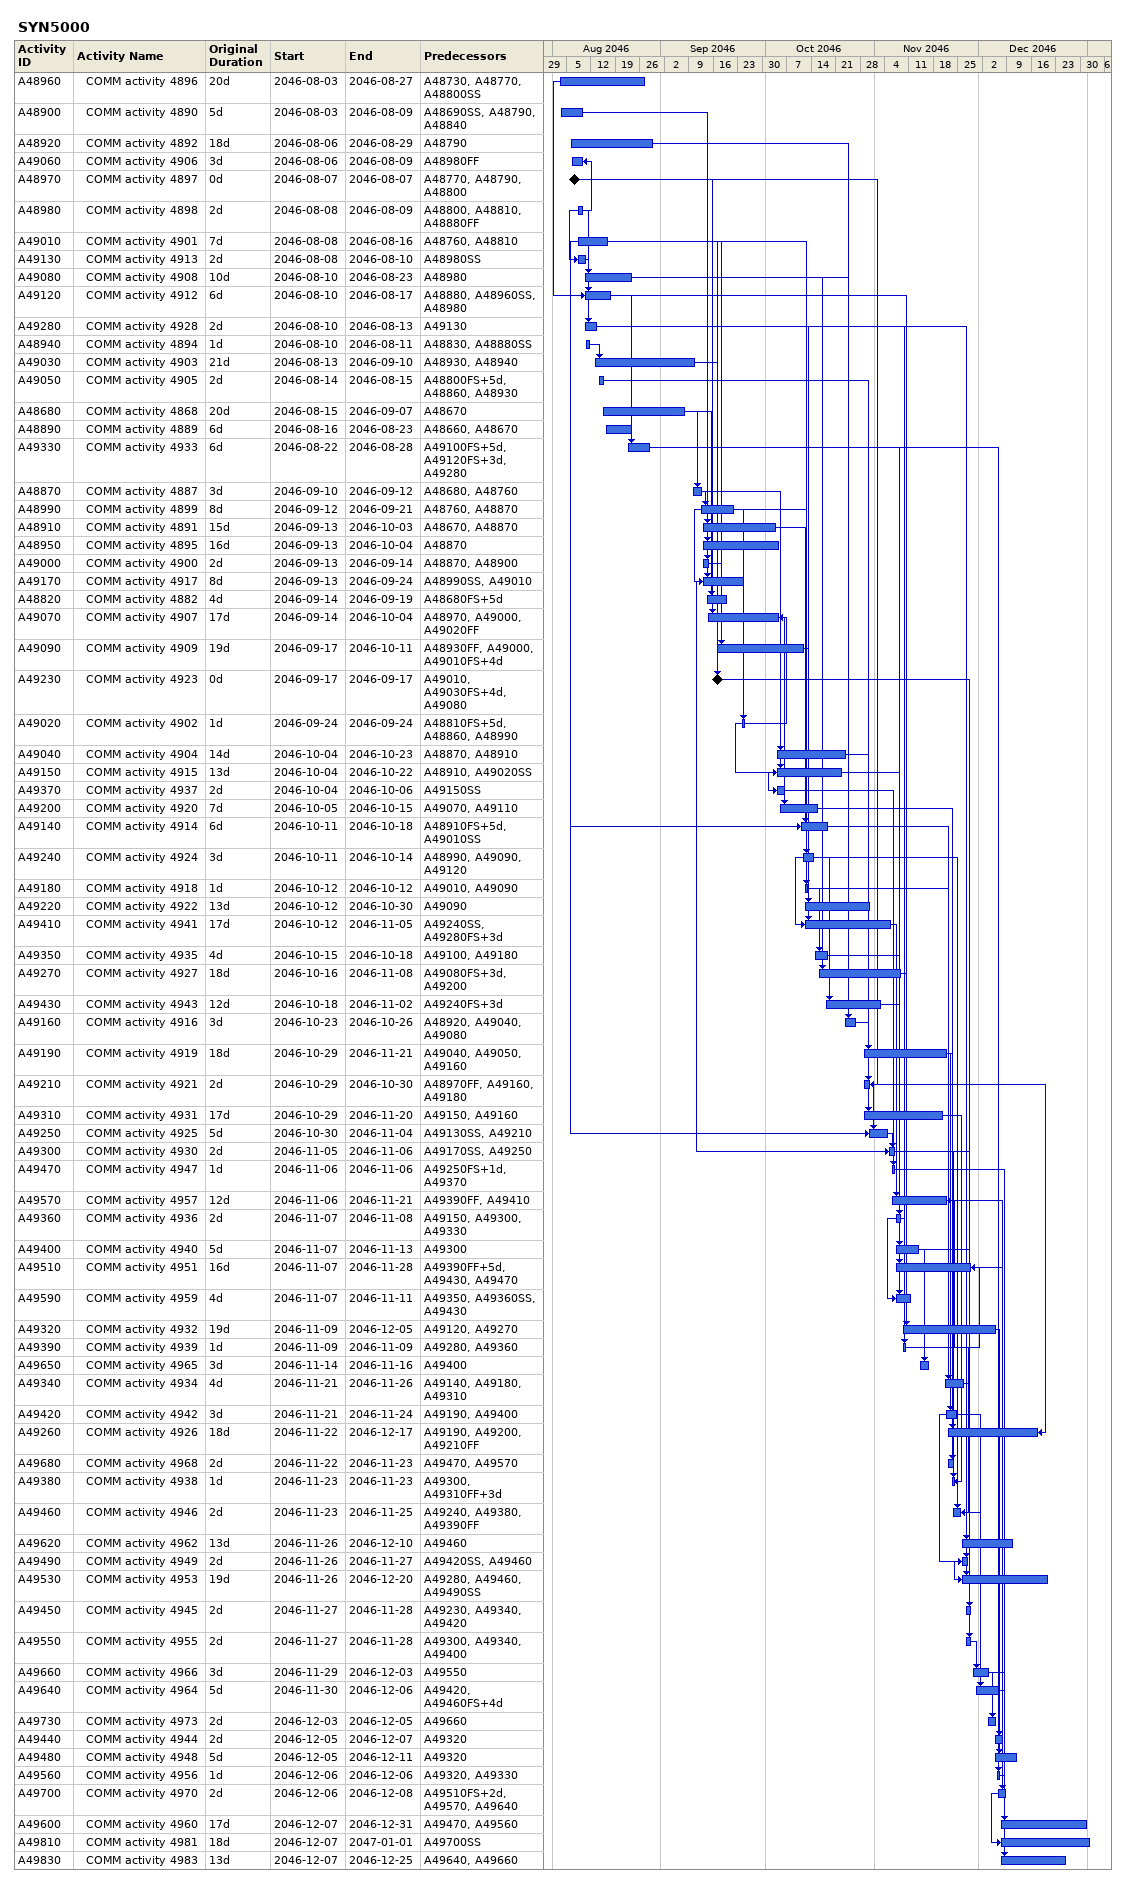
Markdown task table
SYN5000

| ID | Level | Task | Original duration | Start | Finish | Predecessors |
|---|---|---|---|---|---|---|
| A48960 | 2 | COMM activity 4896 | 20d | 2046-08-03 | 2046-08-27 | A48730, A48770, A48800SS |
| A48900 | 2 | COMM activity 4890 | 5d | 2046-08-03 | 2046-08-09 | A48690SS, A48790, A48840 |
| A48920 | 2 | COMM activity 4892 | 18d | 2046-08-06 | 2046-08-29 | A48790 |
| A49060 | 2 | COMM activity 4906 | 3d | 2046-08-06 | 2046-08-09 | A48980FF |
| A48970 | 2 | COMM activity 4897 | 0d | 2046-08-07 | 2046-08-07 | A48770, A48790, A48800 |
| A48980 | 2 | COMM activity 4898 | 2d | 2046-08-08 | 2046-08-09 | A48800, A48810, A48880FF |
| A49010 | 2 | COMM activity 4901 | 7d | 2046-08-08 | 2046-08-16 | A48760, A48810 |
| A49130 | 2 | COMM activity 4913 | 2d | 2046-08-08 | 2046-08-10 | A48980SS |
| A49080 | 2 | COMM activity 4908 | 10d | 2046-08-10 | 2046-08-23 | A48980 |
| A49120 | 2 | COMM activity 4912 | 6d | 2046-08-10 | 2046-08-17 | A48880, A48960SS, A48980 |
| A49280 | 2 | COMM activity 4928 | 2d | 2046-08-10 | 2046-08-13 | A49130 |
| A48940 | 2 | COMM activity 4894 | 1d | 2046-08-10 | 2046-08-11 | A48830, A48880SS |
| A49030 | 2 | COMM activity 4903 | 21d | 2046-08-13 | 2046-09-10 | A48930, A48940 |
| A49050 | 2 | COMM activity 4905 | 2d | 2046-08-14 | 2046-08-15 | A48800FS+5d, A48860, A48930 |
| A48680 | 2 | COMM activity 4868 | 20d | 2046-08-15 | 2046-09-07 | A48670 |
| A48890 | 2 | COMM activity 4889 | 6d | 2046-08-16 | 2046-08-23 | A48660, A48670 |
| A49330 | 2 | COMM activity 4933 | 6d | 2046-08-22 | 2046-08-28 | A49100FS+5d, A49120FS+3d, A49280 |
| A48870 | 2 | COMM activity 4887 | 3d | 2046-09-10 | 2046-09-12 | A48680, A48760 |
| A48990 | 2 | COMM activity 4899 | 8d | 2046-09-12 | 2046-09-21 | A48760, A48870 |
| A48910 | 2 | COMM activity 4891 | 15d | 2046-09-13 | 2046-10-03 | A48670, A48870 |
| A48950 | 2 | COMM activity 4895 | 16d | 2046-09-13 | 2046-10-04 | A48870 |
| A49000 | 2 | COMM activity 4900 | 2d | 2046-09-13 | 2046-09-14 | A48870, A48900 |
| A49170 | 2 | COMM activity 4917 | 8d | 2046-09-13 | 2046-09-24 | A48990SS, A49010 |
| A48820 | 2 | COMM activity 4882 | 4d | 2046-09-14 | 2046-09-19 | A48680FS+5d |
| A49070 | 2 | COMM activity 4907 | 17d | 2046-09-14 | 2046-10-04 | A48970, A49000, A49020FF |
| A49090 | 2 | COMM activity 4909 | 19d | 2046-09-17 | 2046-10-11 | A48930FF, A49000, A49010FS+4d |
| A49230 | 2 | COMM activity 4923 | 0d | 2046-09-17 | 2046-09-17 | A49010, A49030FS+4d, A49080 |
| A49020 | 2 | COMM activity 4902 | 1d | 2046-09-24 | 2046-09-24 | A48810FS+5d, A48860, A48990 |
| A49040 | 2 | COMM activity 4904 | 14d | 2046-10-04 | 2046-10-23 | A48870, A48910 |
| A49150 | 2 | COMM activity 4915 | 13d | 2046-10-04 | 2046-10-22 | A48910, A49020SS |
| A49370 | 2 | COMM activity 4937 | 2d | 2046-10-04 | 2046-10-06 | A49150SS |
| A49200 | 2 | COMM activity 4920 | 7d | 2046-10-05 | 2046-10-15 | A49070, A49110 |
| A49140 | 2 | COMM activity 4914 | 6d | 2046-10-11 | 2046-10-18 | A48910FS+5d, A49010SS |
| A49240 | 2 | COMM activity 4924 | 3d | 2046-10-11 | 2046-10-14 | A48990, A49090, A49120 |
| A49180 | 2 | COMM activity 4918 | 1d | 2046-10-12 | 2046-10-12 | A49010, A49090 |
| A49220 | 2 | COMM activity 4922 | 13d | 2046-10-12 | 2046-10-30 | A49090 |
| A49410 | 2 | COMM activity 4941 | 17d | 2046-10-12 | 2046-11-05 | A49240SS, A49280FS+3d |
| A49350 | 2 | COMM activity 4935 | 4d | 2046-10-15 | 2046-10-18 | A49100, A49180 |
| A49270 | 2 | COMM activity 4927 | 18d | 2046-10-16 | 2046-11-08 | A49080FS+3d, A49200 |
| A49430 | 2 | COMM activity 4943 | 12d | 2046-10-18 | 2046-11-02 | A49240FS+3d |
| A49160 | 2 | COMM activity 4916 | 3d | 2046-10-23 | 2046-10-26 | A48920, A49040, A49080 |
| A49190 | 2 | COMM activity 4919 | 18d | 2046-10-29 | 2046-11-21 | A49040, A49050, A49160 |
| A49210 | 2 | COMM activity 4921 | 2d | 2046-10-29 | 2046-10-30 | A48970FF, A49160, A49180 |
| A49310 | 2 | COMM activity 4931 | 17d | 2046-10-29 | 2046-11-20 | A49150, A49160 |
| A49250 | 2 | COMM activity 4925 | 5d | 2046-10-30 | 2046-11-04 | A49130SS, A49210 |
| A49300 | 2 | COMM activity 4930 | 2d | 2046-11-05 | 2046-11-06 | A49170SS, A49250 |
| A49470 | 2 | COMM activity 4947 | 1d | 2046-11-06 | 2046-11-06 | A49250FS+1d, A49370 |
| A49570 | 2 | COMM activity 4957 | 12d | 2046-11-06 | 2046-11-21 | A49390FF, A49410 |
| A49360 | 2 | COMM activity 4936 | 2d | 2046-11-07 | 2046-11-08 | A49150, A49300, A49330 |
| A49400 | 2 | COMM activity 4940 | 5d | 2046-11-07 | 2046-11-13 | A49300 |
| A49510 | 2 | COMM activity 4951 | 16d | 2046-11-07 | 2046-11-28 | A49390FF+5d, A49430, A49470 |
| A49590 | 2 | COMM activity 4959 | 4d | 2046-11-07 | 2046-11-11 | A49350, A49360SS, A49430 |
| A49320 | 2 | COMM activity 4932 | 19d | 2046-11-09 | 2046-12-05 | A49120, A49270 |
| A49390 | 2 | COMM activity 4939 | 1d | 2046-11-09 | 2046-11-09 | A49280, A49360 |
| A49650 | 2 | COMM activity 4965 | 3d | 2046-11-14 | 2046-11-16 | A49400 |
| A49340 | 2 | COMM activity 4934 | 4d | 2046-11-21 | 2046-11-26 | A49140, A49180, A49310 |
| A49420 | 2 | COMM activity 4942 | 3d | 2046-11-21 | 2046-11-24 | A49190, A49400 |
| A49260 | 2 | COMM activity 4926 | 18d | 2046-11-22 | 2046-12-17 | A49190, A49200, A49210FF |
| A49680 | 2 | COMM activity 4968 | 2d | 2046-11-22 | 2046-11-23 | A49470, A49570 |
| A49380 | 2 | COMM activity 4938 | 1d | 2046-11-23 | 2046-11-23 | A49300, A49310FF+3d |
| A49460 | 2 | COMM activity 4946 | 2d | 2046-11-23 | 2046-11-25 | A49240, A49380, A49390FF |
| A49620 | 2 | COMM activity 4962 | 13d | 2046-11-26 | 2046-12-10 | A49460 |
| A49490 | 2 | COMM activity 4949 | 2d | 2046-11-26 | 2046-11-27 | A49420SS, A49460 |
| A49530 | 2 | COMM activity 4953 | 19d | 2046-11-26 | 2046-12-20 | A49280, A49460, A49490SS |
| A49450 | 2 | COMM activity 4945 | 2d | 2046-11-27 | 2046-11-28 | A49230, A49340, A49420 |
| A49550 | 2 | COMM activity 4955 | 2d | 2046-11-27 | 2046-11-28 | A49300, A49340, A49400 |
| A49660 | 2 | COMM activity 4966 | 3d | 2046-11-29 | 2046-12-03 | A49550 |
| A49640 | 2 | COMM activity 4964 | 5d | 2046-11-30 | 2046-12-06 | A49420, A49460FS+4d |
| A49730 | 2 | COMM activity 4973 | 2d | 2046-12-03 | 2046-12-05 | A49660 |
| A49440 | 2 | COMM activity 4944 | 2d | 2046-12-05 | 2046-12-07 | A49320 |
| A49480 | 2 | COMM activity 4948 | 5d | 2046-12-05 | 2046-12-11 | A49320 |
| A49560 | 2 | COMM activity 4956 | 1d | 2046-12-06 | 2046-12-06 | A49320, A49330 |
| A49700 | 2 | COMM activity 4970 | 2d | 2046-12-06 | 2046-12-08 | A49510FS+2d, A49570, A49640 |
| A49600 | 2 | COMM activity 4960 | 17d | 2046-12-07 | 2046-12-31 | A49470, A49560 |
| A49810 | 2 | COMM activity 4981 | 18d | 2046-12-07 | 2047-01-01 | A49700SS |
| A49830 | 2 | COMM activity 4983 | 13d | 2046-12-07 | 2046-12-25 | A49640, A49660 |
